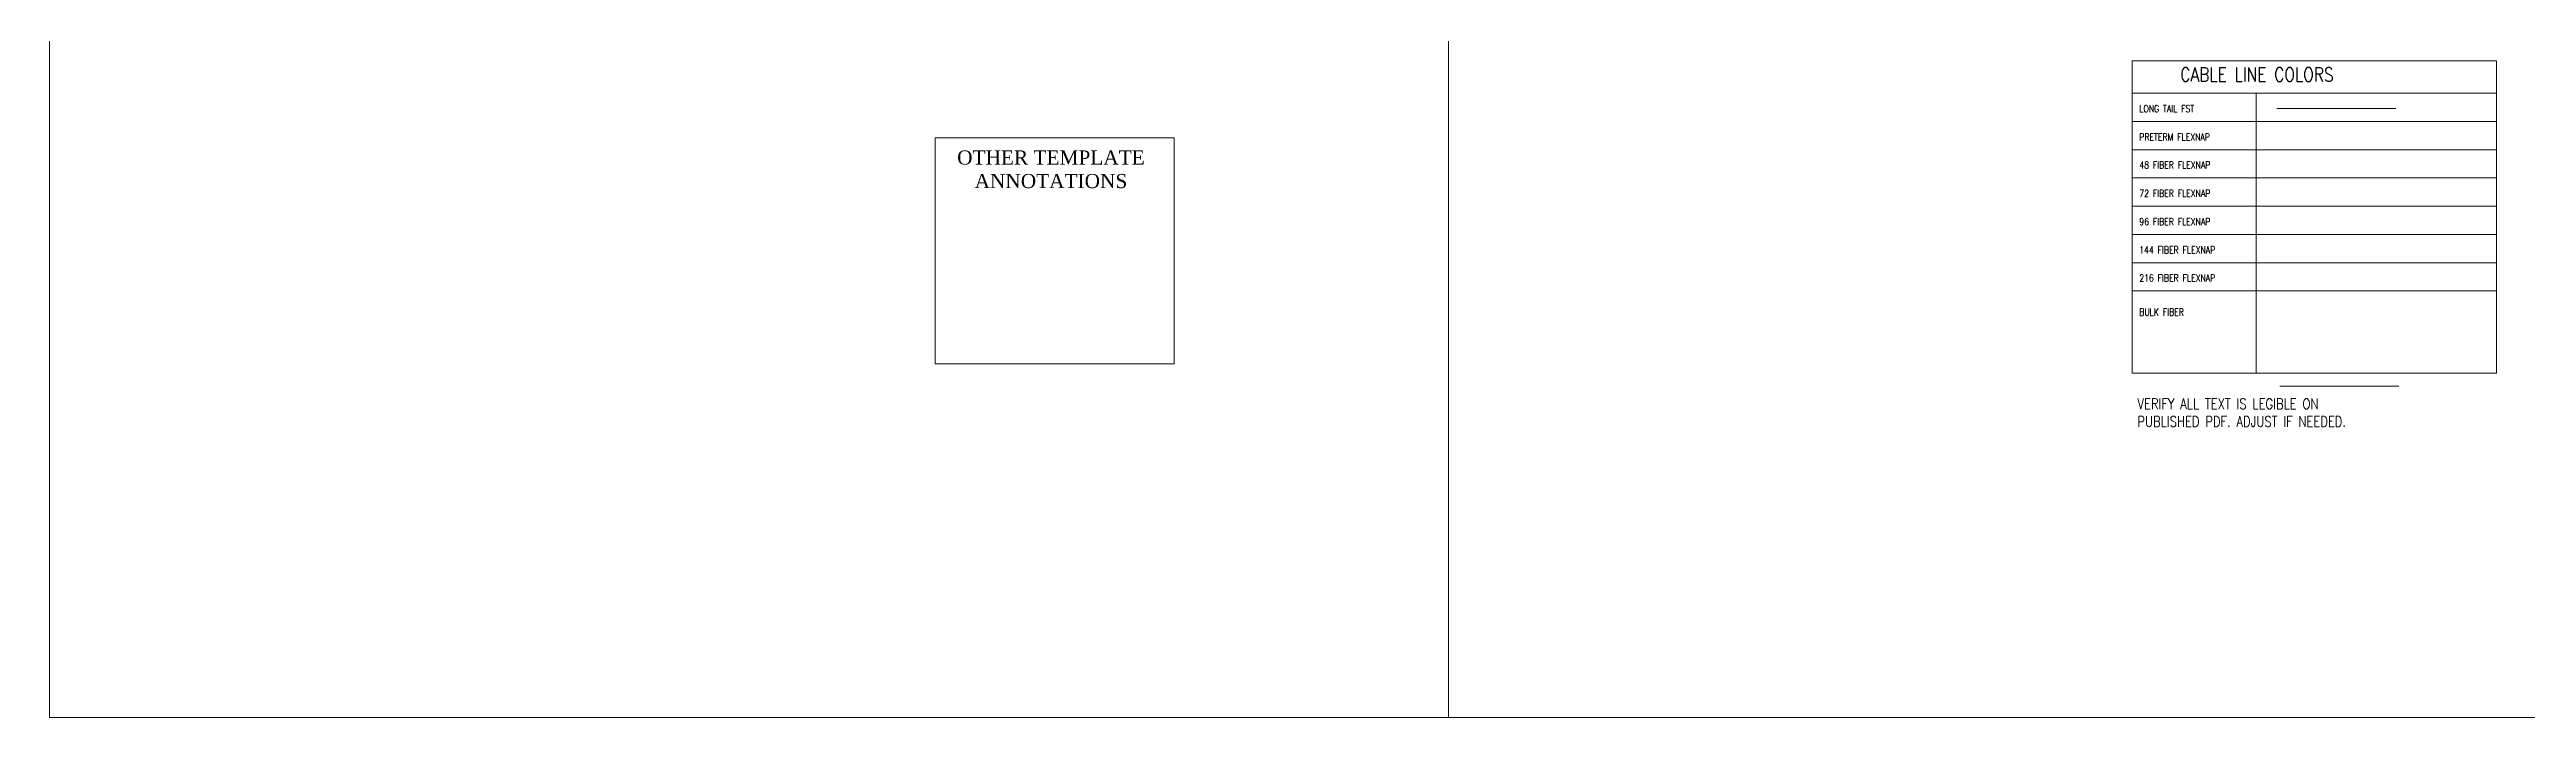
# Model space of a CAD drawing. Header units: feet. Extents: x 865220 to 5618803, y -2240498 to 1935234.
# Drawn here: x 2804069 to 2805825, y 954542 to 955015 of the extents above; entities that cross this region are included whole.
import ezdxf
from ezdxf.lldxf.tags import DXFTag

# ---------------------------------------------------------------- set-up
doc = ezdxf.new("R2010")
doc.units = ezdxf.units.FT
doc.header["$LTSCALE"] = 0.015
doc.header["$MEASUREMENT"] = 0
doc.layers.add('F1', color=112, linetype='F1')
doc.layers.add('TAIL', color=1, linetype='MST')
doc.layers.add('TEMPLATE REFERENCE', color=2, linetype='Continuous', plot=False)
doc.styles.add('Line', font='txt.shx', dxfattribs={"height": 3})
doc.styles.add('RS332', font='romans.shx', dxfattribs={"width": 0.8})
doc.styles.get("Standard").update_dxf_attribs({"font": 'times.ttf'})
tags = doc.linetypes.add('F1', pattern='A,15,-5,["F1",Line,S=1.5,R=0,X=0,Y=-1.5],-12', length=32).pattern_tags.tags
tags[6] = DXFTag(74, 10)
tags = doc.linetypes.add('MST', pattern='A,5,-5,5,-5,["TAIL",Line,S=1.5,R=0,X=0,Y=-1.5],-20', length=40).pattern_tags.tags
tags[10] = DXFTag(74, 10)

msp = doc.modelspace()

# ---------------------------------------------------------------- linework, layer by layer
at = {"layer": 'F1', "lineweight": 5, "ltscale": 50, "flags": 128}
msp.add_lwpolyline([(2805649.9, 954776.9), (2805734.2, 954776.9)], dxfattribs=at)
at = {"layer": 'TAIL', "lineweight": 5, "ltscale": 100, "flags": 128}
msp.add_lwpolyline([(2805647.7, 954973.5), (2805732, 954973.5)], dxfattribs=at)
at = {"layer": 'TEMPLATE REFERENCE', "lineweight": 5, "ltscale": 1.5}
for p, q in [((2805545.2, 954984.3), (2805803.5, 954984.3)), ((2805633, 954984.3), (2805633, 954786.1)), ((2805545.2, 954964.3), (2805803.5, 954964.3)), ((2805545.2, 954944.3), (2805803.5, 954944.3)), ((2805545.2, 954924.3), (2805803.5, 954924.3)), ((2805545.2, 954904.3), (2805803.5, 954904.3)), ((2805545.2, 954884.3), (2805803.5, 954884.3)), ((2805545.2, 954864.3), (2805803.5, 954864.3)), ((2805545.2, 954844.3), (2805803.5, 954844.3))]:
    msp.add_line(p, q, dxfattribs=at)
at = {"layer": 'TEMPLATE REFERENCE', "lineweight": 5}
for points in [[(2804068.7, 955481), (2805060.5, 955481), (2805060.5, 954542.3), (2804068.7, 954542.3)], [(2805060.5, 955481), (2806052.4, 955481), (2806052.4, 954542.3), (2805060.5, 954542.3)]]:
    msp.add_lwpolyline(points, close=True, dxfattribs=at)
at = {"layer": 'TEMPLATE REFERENCE', "lineweight": 5, "ltscale": 1.5}
for points in [[(2805545.2, 955007.2), (2805803.5, 955007.2), (2805803.5, 954786.1), (2805545.2, 954786.1)], [(2804696.5, 954952.8), (2804866, 954952.8), (2804866, 954792.7), (2804696.5, 954792.7)]]:
    msp.add_lwpolyline(points, close=True, dxfattribs=at)

# ---------------------------------------------------------------- texts
at = {"layer": 'TEMPLATE REFERENCE', "lineweight": 5, "style": 'RS332', "width": 0.8}
for s, height, p in [('CABLE LINE COLORS', 10, (2805579.3, 954992.6)), ('LONG TAIL FST', 5, (2805550.2, 954970.9)), ('PRETERM FLEXNAP', 5, (2805550.2, 954950.9)), ('48 FIBER FLEXNAP', 5, (2805550.2, 954930.9)), ('72 FIBER FLEXNAP', 5, (2805550.2, 954910.9)), ('96 FIBER FLEXNAP', 5, (2805550.2, 954890.9)), ('144 FIBER FLEXNAP', 5, (2805550.2, 954870.9)), ('216 FIBER FLEXNAP', 5, (2805550.2, 954850.9)), ('BULK FIBER', 5, (2805550.2, 954826.8))]:
    msp.add_text(s, height=height, dxfattribs=at).set_placement(p)
at = {"layer": 'TEMPLATE REFERENCE', "lineweight": 5, "insert": (2804778.6, 954930.4), "char_height": 10, "attachment_point": 5}
msp.add_mtext('OTHER TEMPLATE \\PANNOTATIONS', dxfattribs=at)
at = {"layer": 'TEMPLATE REFERENCE', "lineweight": 5, "ltscale": 1.75, "insert": (2805548.9, 954768.1), "char_height": 7.5, "width": 168.932, "attachment_point": 1, "style": 'RS332'}
msp.add_mtext('VERIFY ALL TEXT IS LEGIBLE ON PUBLISHED PDF. ADJUST IF NEEDED.', dxfattribs=at)

doc.saveas('drawing.dxf')
